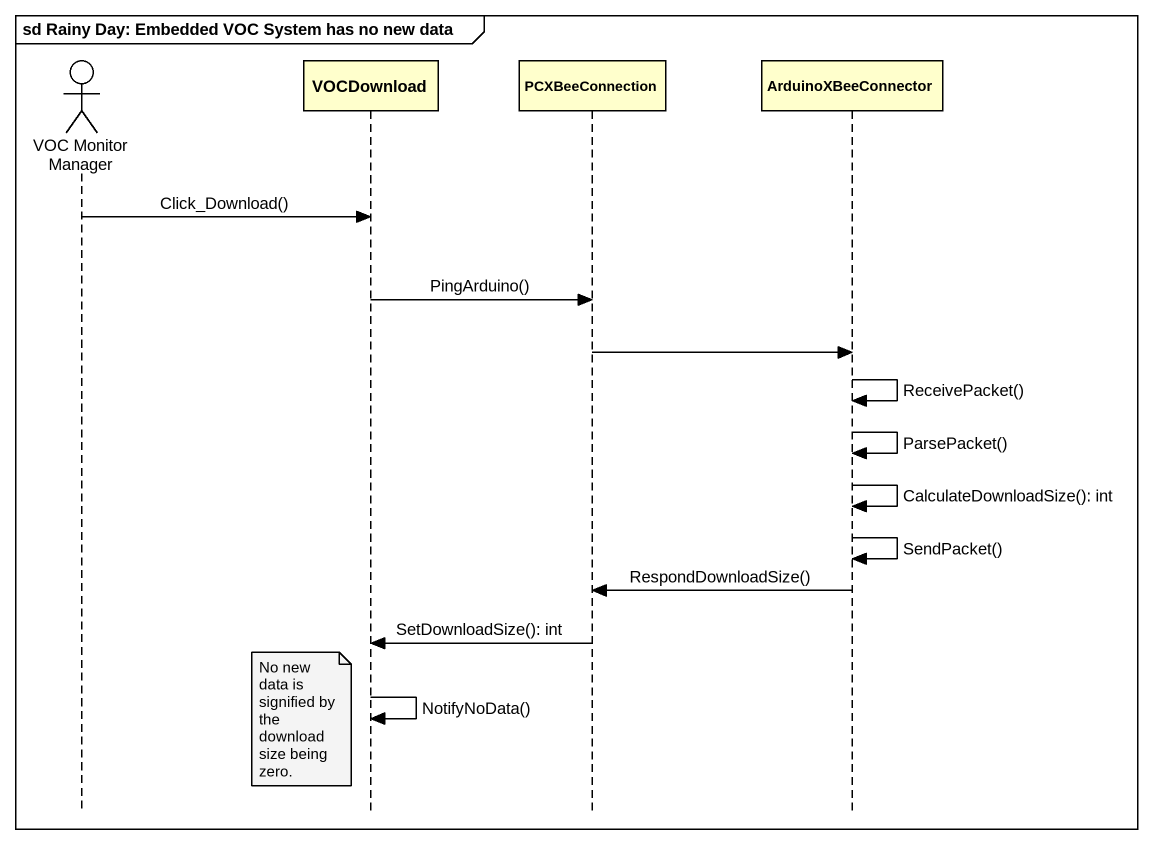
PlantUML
@startuml
mainframe sd Rainy Day: Embedded VOC System has no new data
hide footbox
actor "VOC Monitor Manager" as VOC_Monitor_Manager
participant VOCDownload
participant PCXBeeConnection
participant ArduinoXBeeConnector

VOC_Monitor_Manager -> VOCDownload : Click_Download()
VOCDownload -> PCXBeeConnection : PingArduino()
PCXBeeConnection -> ArduinoXBeeConnector
ArduinoXBeeConnector -> ArduinoXBeeConnector : ReceivePacket()
ArduinoXBeeConnector -> ArduinoXBeeConnector : ParsePacket()
ArduinoXBeeConnector -> ArduinoXBeeConnector : CalculateDownloadSize(): int
ArduinoXBeeConnector -> ArduinoXBeeConnector : SendPacket()
ArduinoXBeeConnector -> PCXBeeConnection : RespondDownloadSize()
PCXBeeConnection -> VOCDownload : SetDownloadSize(): int
VOCDownload -> VOCDownload : NotifyNoData()
note left of VOCDownload : No new data is signified by the download size being zero.
@enduml
